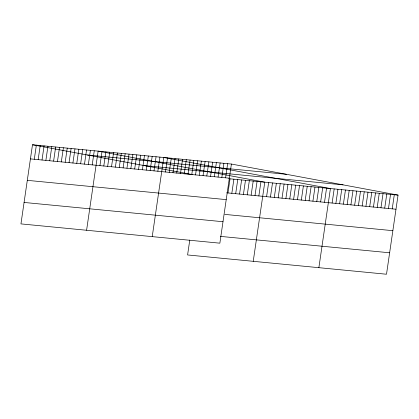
<?xml version="1.0" encoding="UTF-8"?>
<svg xmlns="http://www.w3.org/2000/svg" width="419" height="419" viewBox="0 0 419 419"><rect width="100%" height="100%" fill="white"/><g stroke="black" fill="none" stroke-linecap="round" stroke-linejoin="round"><path stroke-width="0.63" d="M231.408 164.049L32.493 144.764L20.95 223.898L219.865 243.177L231.408 164.049L398.05 195.102L386.507 274.236L187.592 254.951L189.765 240.056M34.295 159.267L36.353 145.142M38.155 159.644L40.219 145.513M42.015 160.016L44.079 145.891M45.875 160.388L47.939 146.262M49.741 160.765L51.799 146.64M53.601 161.137L55.659 147.011M57.461 161.514L59.524 147.388M61.321 161.886L63.384 147.76M65.186 162.263L67.244 148.137M69.046 162.635L71.104 148.509M72.906 163.012L74.97 148.881M76.766 163.384L78.83 149.258M80.631 163.761L82.69 149.63M84.491 164.133L86.55 150.007M88.351 164.505L90.41 150.379M92.211 164.882L94.275 150.756M86.592 230.256L98.135 151.128L264.777 182.186L253.233 261.315M99.937 165.631L101.995 151.505M103.797 166.003L105.855 151.877M107.657 166.38L109.72 152.254M111.517 166.752L113.58 152.626M115.382 167.129L117.44 152.998M119.242 167.5L121.301 153.375M123.102 167.878L125.166 153.747M126.962 168.249L129.026 154.124M130.828 168.627L132.886 154.496M134.688 168.998L136.746 154.873M138.548 169.37L140.606 155.245M142.408 169.747L144.471 155.622M146.268 170.119L148.331 155.994M150.133 170.496L152.191 156.371M153.993 170.868L156.051 156.743M157.853 171.245L159.917 157.12M152.233 236.62L163.777 157.492L330.418 188.55L318.875 267.678M165.474 171.984L167.532 157.858M169.229 172.345L171.292 158.22M172.984 172.712L175.048 158.586M176.745 173.073L178.803 158.948M180.5 173.44L182.564 159.314M184.26 173.801L186.319 159.676M188.016 174.168L190.074 160.042M191.771 174.529L193.835 160.404M195.532 174.896L197.59 160.77M199.287 175.262L201.35 161.132M203.042 175.624L205.106 161.498M206.803 175.99L208.861 161.86M210.558 176.352L212.622 162.226M214.319 176.718L216.377 162.588M218.074 177.08L220.132 162.954M221.829 177.447L223.893 163.321M225.59 177.808L227.648 163.682M227.967 192.944L230.026 178.819M231.827 193.321L233.891 179.191M235.688 193.693L237.751 179.568M239.553 194.065L241.611 179.94M243.413 194.442L245.471 180.317M247.273 194.814L249.331 180.689M251.133 195.191L253.196 181.066M254.993 195.563L257.057 181.437M258.858 195.94L260.917 181.815M266.578 196.689L268.642 182.558M270.438 197.061L272.502 182.935M274.304 197.438L276.362 183.307M278.164 197.81L280.222 183.684M282.024 198.182L284.087 184.056M285.884 198.559L287.947 184.433M289.749 198.931L291.807 184.805M293.609 199.308L295.667 185.182M297.469 199.68L299.527 185.554M301.329 200.057L303.393 185.931M305.189 200.429L307.253 186.303M309.054 200.806L311.113 186.675M312.914 201.178L314.973 187.052M316.774 201.555L318.838 187.424M320.635 201.927L322.698 187.801M324.5 202.304L326.558 188.173M332.115 203.042L334.179 188.911M335.876 203.404L337.934 189.278M339.631 203.77L341.689 189.639M343.386 204.132L345.45 190.006M347.147 204.498L349.205 190.367M350.902 204.86L352.966 190.734M354.657 205.226L356.721 191.095M358.418 205.588L360.476 191.462M362.173 205.954L364.237 191.829M365.934 206.316L367.992 192.19M369.689 206.682L371.747 192.557M373.444 207.044L375.508 192.918M377.205 207.41L379.263 193.285M380.96 207.772L383.024 193.646M384.715 208.138L386.779 194.013M388.476 208.5L390.534 194.374M392.231 208.866L394.295 194.741M87.487 155.014L286.397 174.294M144.146 165.573L343.056 184.858M30.435 158.895L229.345 178.175M228.743 178.693L398.05 195.102M226.679 192.819L395.992 209.233M27.303 180.343L226.218 199.622M224.835 214.397L392.86 230.68M24.077 202.445L222.992 221.724M220.326 236.374L389.633 252.783M32.493 144.764L192.489 174.587"/></g></svg>
